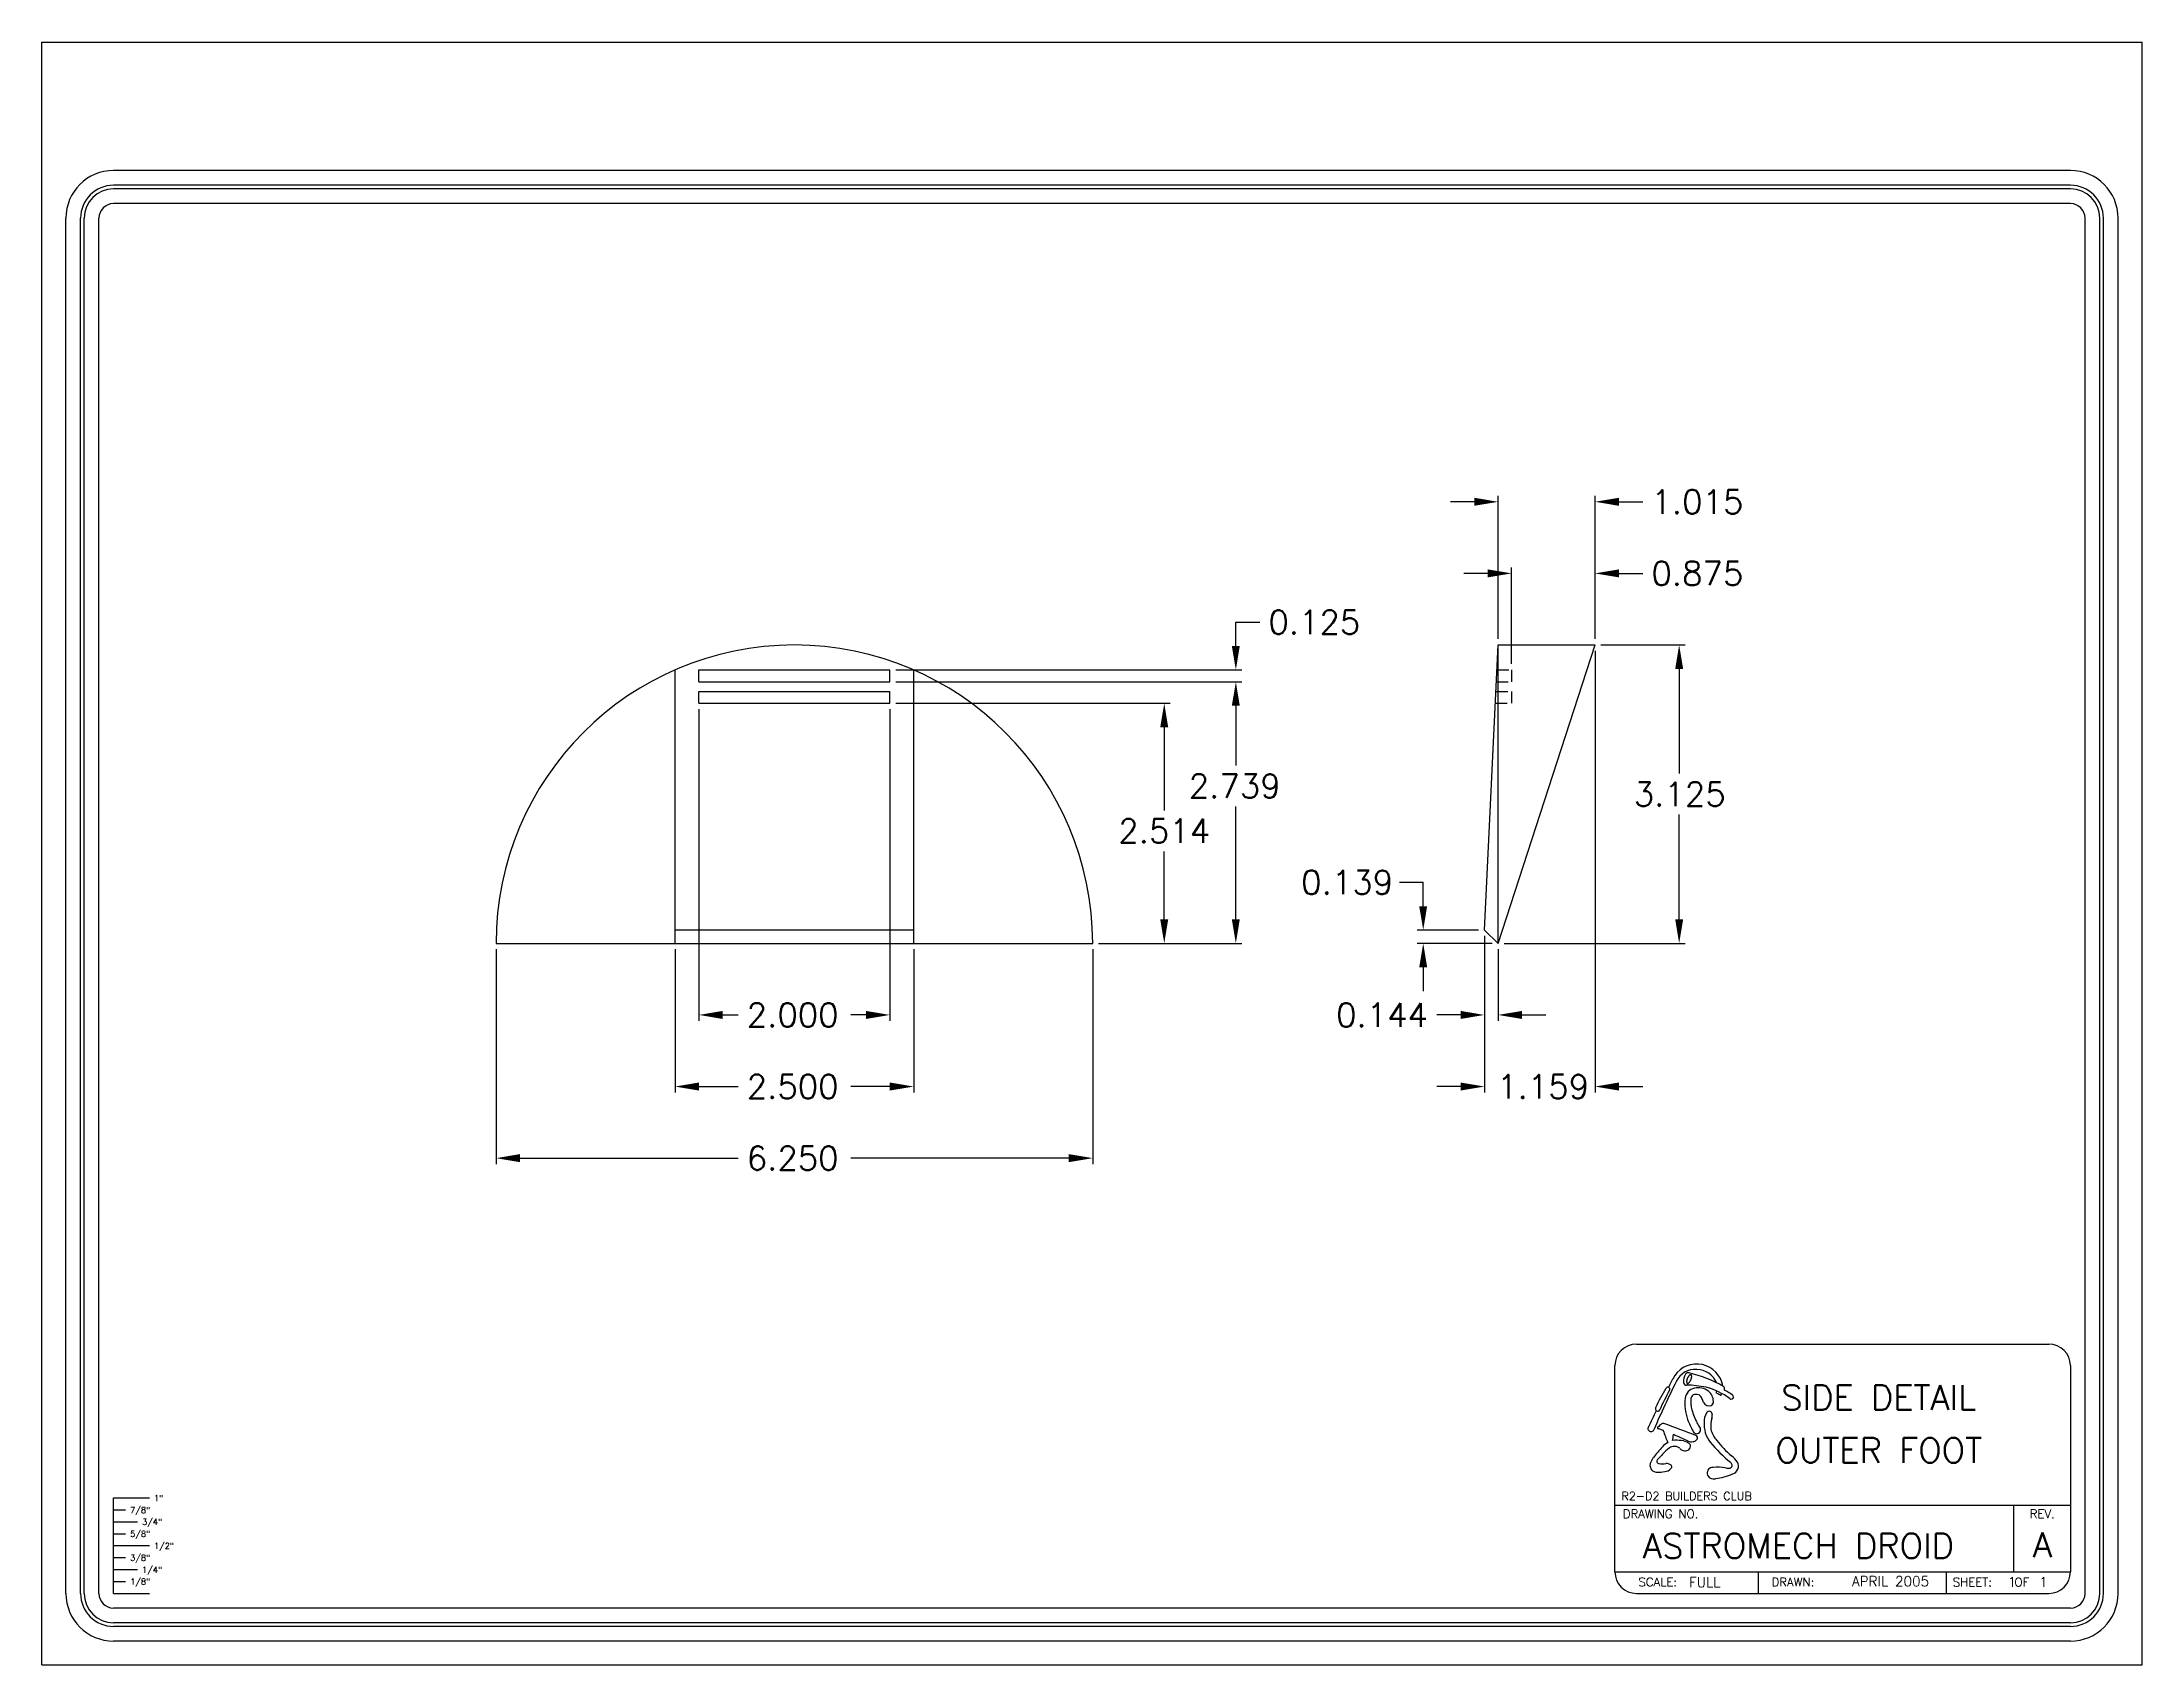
# Model space of a CAD drawing. Extents: x 0 to 22, y 0 to 17.
import ezdxf
from ezdxf.enums import TextEntityAlignment as Align

# ---------------------------------------------------------------- set-up
doc = ezdxf.new("R2010")
doc.units = 0
doc.linetypes.add('HIDDEN2', pattern=[0.1875, 0.125, -0.0625])
doc.layers.get('0').update_dxf_attribs({"linetype": 'CONTINUOUS'})
for name, color, linetype in [('DIMENSIONS', 1, 'CONTINUOUS'), ('FORM', 5, 'CONTINUOUS'), ('OUTER_FOOT_-_SIDE_DETAIL', 7, 'CONTINUOUS')]:
    doc.layers.add(name, color=color, linetype=linetype)
doc.styles.get("Standard").update_dxf_attribs({"font": 'simplex.shx'})

msp = doc.modelspace()

# ---------------------------------------------------------------- linework, layer by layer
for p, q in [((0, 0), (0, 17)), ((0, 17), (22, 17)), ((22, 0), (22, 17)), ((0.75, 0.75), (0.75, 1.75)), ((0.75, 1.75), (1.125, 1.75)), ((0.75, 1.625), (0.875, 1.625)), ((0.75, 1.5), (1, 1.5)), ((0.75, 1.375), (0.875, 1.375)), ((0.75, 1.25), (1.125, 1.25)), ((0.75, 1.125), (0.875, 1.125)), ((0.75, 1), (1, 1)), ((0.75, 0.875), (0.875, 0.875)), ((0.75, 0.75), (1.125, 0.75)), ((0, 0), (22, 0))]:
    msp.add_line(p, q)
at = {"layer": 'DIMENSIONS'}
for p, q in [((15.005, 12.184), (14.755, 12.184)), ((15.255, 10.747), (15.255, 12.247)), ((16.27, 10.747), (16.27, 12.247)), ((16.52, 12.184), (16.77, 12.184)), ((15.395, 10.486), (15.395, 11.497)), ((16.27, 10.747), (16.27, 11.497)), ((15.145, 11.434), (14.895, 11.434)), ((16.52, 11.434), (16.77, 11.434)), ((12.507, 10.673), (12.507, 10.923)), ((12.507, 10.923), (12.757, 10.923)), ((16.27, 10.622), (16.27, 5.997)), ((16.332, 10.684), (17.214, 10.684)), ((8.944, 10.423), (12.569, 10.423)), ((17.151, 10.434), (17.151, 9.337)), ((8.944, 10.298), (12.569, 10.298)), ((8.944, 10.298), (12.569, 10.298)), ((6.882, 10.011), (6.882, 6.747)), ((8.882, 10.011), (8.882, 6.747)), ((8.944, 10.073), (11.819, 10.073)), ((12.507, 10.048), (12.507, 9.798)), ((12.507, 10.048), (12.507, 9.422)), ((11.757, 9.823), (11.757, 8.952)), ((12.507, 7.809), (12.507, 8.992)), ((17.151, 7.809), (17.151, 8.907)), ((11.757, 7.809), (11.757, 8.522)), ((14.22, 8.198), (14.47, 8.198)), ((14.47, 7.948), (14.47, 8.198)), ((4.757, 7.497), (4.757, 5.247)), ((6.632, 7.497), (6.632, 5.997)), ((9.132, 7.497), (9.132, 5.997)), ((11.007, 7.497), (11.007, 5.247)), ((11.069, 7.559), (12.569, 7.559)), ((11.069, 7.559), (11.819, 7.559)), ((15.048, 7.698), (14.407, 7.698)), ((15.192, 7.559), (14.407, 7.559)), ((15.111, 7.636), (15.111, 6.747)), ((15.111, 7.636), (15.111, 5.997)), ((15.255, 7.497), (15.255, 6.747)), ((15.317, 7.559), (17.214, 7.559)), ((14.47, 7.309), (14.47, 7.059)), ((7.132, 6.809), (7.292, 6.809)), ((8.632, 6.809), (8.472, 6.809)), ((14.861, 6.809), (14.611, 6.809)), ((15.505, 6.809), (15.755, 6.809)), ((6.882, 6.059), (7.292, 6.059)), ((8.882, 6.059), (8.472, 6.059)), ((14.861, 6.059), (14.611, 6.059)), ((16.52, 6.059), (16.77, 6.059)), ((5.007, 5.309), (7.292, 5.309)), ((8.882, 5.309), (8.472, 5.309)), ((10.757, 5.309), (8.472, 5.309))]:
    msp.add_line(p, q, dxfattribs=at)
for points in [[(15.005, 12.226), (15.005, 12.142), (15.255, 12.184)], [(16.52, 12.226), (16.52, 12.142), (16.27, 12.184)], [(15.145, 11.476), (15.145, 11.392), (15.395, 11.434)], [(16.52, 11.476), (16.52, 11.392), (16.27, 11.434)], [(12.465, 10.673), (12.548, 10.673), (12.507, 10.423)], [(17.11, 10.434), (17.193, 10.434), (17.151, 10.684)], [(12.465, 10.048), (12.548, 10.048), (12.507, 10.298)], [(12.465, 10.048), (12.548, 10.048), (12.507, 10.298)], [(11.715, 9.823), (11.798, 9.823), (11.757, 10.073)], [(14.428, 7.948), (14.511, 7.948), (14.47, 7.698)], [(11.715, 7.809), (11.798, 7.809), (11.757, 7.559)], [(12.465, 7.809), (12.548, 7.809), (12.507, 7.559)], [(17.11, 7.809), (17.193, 7.809), (17.151, 7.559)], [(14.428, 7.309), (14.511, 7.309), (14.47, 7.559)], [(7.132, 6.851), (7.132, 6.767), (6.882, 6.809)], [(8.632, 6.851), (8.632, 6.767), (8.882, 6.809)], [(14.861, 6.851), (14.861, 6.767), (15.111, 6.809)], [(15.505, 6.851), (15.505, 6.767), (15.255, 6.809)], [(6.882, 6.101), (6.882, 6.017), (6.632, 6.059)], [(8.882, 6.101), (8.882, 6.017), (9.132, 6.059)], [(14.861, 6.101), (14.861, 6.017), (15.111, 6.059)], [(16.52, 6.101), (16.52, 6.017), (16.27, 6.059)], [(5.007, 5.351), (5.007, 5.267), (4.757, 5.309)], [(10.757, 5.351), (10.757, 5.267), (11.007, 5.309)]]:
    msp.add_solid(points, dxfattribs=at)
at = {"layer": 'FORM'}
for p, q in [((21.25, 15.654), (0.75, 15.654)), ((21.25, 15.5), (0.75, 15.5)), ((21.25, 15.462), (0.75, 15.462)), ((21.25, 15.308), (0.75, 15.308)), ((0.25, 0.75), (0.25, 15.154)), ((0.404, 0.75), (0.404, 15.154)), ((0.442, 0.75), (0.442, 15.154)), ((0.596, 0.75), (0.596, 15.154)), ((21.404, 0.75), (21.404, 15.154)), ((21.558, 0.75), (21.558, 15.154)), ((21.596, 0.75), (21.596, 15.154)), ((21.75, 0.75), (21.75, 15.154)), ((21.25, 0.596), (0.75, 0.596)), ((21.25, 0.442), (0.75, 0.442)), ((21.25, 0.404), (0.75, 0.404)), ((21.25, 0.25), (0.75, 0.25))]:
    msp.add_line(p, q, dxfattribs=at)
at = {"layer": 'FORM', "linetype": 'CONTINUOUS'}
for p, q in [((16.703, 3.361), (21.025, 3.361)), ((16.478, 0.975), (16.478, 3.136)), ((21.25, 3.136), (21.25, 0.975)), ((16.478, 1.673), (21.25, 1.673)), ((20.655, 1.673), (20.655, 0.975)), ((16.478, 0.975), (21.25, 0.975)), ((17.978, 0.975), (17.978, 0.75)), ((19.95, 0.972), (19.95, 0.747)), ((16.703, 0.75), (21.025, 0.75))]:
    msp.add_line(p, q, dxfattribs=at)
at = {"layer": 'FORM', "color": 1}
msp.add_polyline3d([(17.276, 3.04, 0), (17.275, 3.041, 0), (17.274, 3.041, 0), (17.273, 3.041, 0), (17.272, 3.041, 0), (17.27, 3.041, 0), (17.269, 3.041, 0), (17.268, 3.04, 0), (17.267, 3.04, 0), (17.266, 3.039, 0), (17.265, 3.039, 0), (17.263, 3.038, 0), (17.262, 3.037, 0), (17.261, 3.036, 0), (17.259, 3.035, 0), (17.258, 3.034, 0), (17.257, 3.033, 0), (17.255, 3.032, 0), (17.254, 3.03, 0), (17.253, 3.029, 0), (17.252, 3.027, 0), (17.25, 3.025, 0), (17.249, 3.024, 0), (17.248, 3.022, 0), (17.246, 3.02, 0), (17.245, 3.018, 0), (17.244, 3.016, 0), (17.243, 3.014, 0), (17.242, 3.012, 0), (17.241, 3.01, 0), (17.239, 3.008, 0), (17.238, 3.006, 0), (17.237, 3.003, 0), (17.236, 3.001, 0), (17.236, 2.999, 0), (17.235, 2.997, 0), (17.234, 2.995, 0), (17.233, 2.992, 0), (17.233, 2.99, 0), (17.232, 2.988, 0), (17.231, 2.986, 0), (17.231, 2.983, 0), (17.23, 2.981, 0), (17.23, 2.979, 0), (17.23, 2.977, 0), (17.229, 2.975, 0), (17.229, 2.973, 0), (17.229, 2.971, 0), (17.229, 2.969, 0), (17.229, 2.968, 0), (17.229, 2.966, 0), (17.229, 2.964, 0), (17.229, 2.962, 0), (17.23, 2.961, 0), (17.23, 2.96, 0), (17.23, 2.958, 0), (17.231, 2.957, 0), (17.231, 2.956, 0), (17.232, 2.955, 0), (17.232, 2.954, 0), (17.233, 2.953, 0), (17.234, 2.952, 0), (17.234, 2.951, 0), (17.235, 2.951, 0), (17.236, 2.95, 0), (17.237, 2.95, 0), (17.238, 2.95, 0), (17.239, 2.95, 0), (17.24, 2.95, 0), (17.241, 2.95, 0), (17.242, 2.95, 0), (17.244, 2.95, 0), (17.245, 2.951, 0), (17.246, 2.951, 0), (17.247, 2.952, 0), (17.248, 2.953, 0), (17.25, 2.953, 0), (17.251, 2.954, 0), (17.252, 2.955, 0), (17.254, 2.957, 0), (17.255, 2.958, 0), (17.256, 2.959, 0), (17.258, 2.961, 0), (17.259, 2.962, 0), (17.26, 2.964, 0), (17.262, 2.965, 0), (17.263, 2.967, 0), (17.264, 2.969, 0), (17.265, 2.971, 0), (17.267, 2.973, 0), (17.268, 2.975, 0), (17.269, 2.977, 0), (17.27, 2.979, 0), (17.271, 2.981, 0), (17.272, 2.983, 0), (17.273, 2.985, 0), (17.274, 2.987, 0), (17.275, 2.989, 0), (17.276, 2.992, 0), (17.277, 2.994, 0), (17.278, 2.996, 0), (17.279, 2.998, 0), (17.279, 3.001, 0), (17.28, 3.003, 0), (17.28, 3.005, 0), (17.281, 3.007, 0), (17.282, 3.009, 0), (17.282, 3.011, 0), (17.282, 3.014, 0), (17.282, 3.016, 0), (17.283, 3.018, 0), (17.283, 3.019, 0), (17.283, 3.021, 0), (17.283, 3.023, 0), (17.283, 3.025, 0), (17.283, 3.027, 0), (17.283, 3.028, 0), (17.282, 3.03, 0), (17.282, 3.031, 0), (17.282, 3.032, 0), (17.281, 3.034, 0), (17.281, 3.035, 0), (17.28, 3.036, 0), (17.279, 3.037, 0), (17.279, 3.038, 0), (17.278, 3.039, 0), (17.277, 3.039, 0), (17.276, 3.04, 0), (17.276, 3.04, 0)], dxfattribs=at)
at = {"layer": 'FORM'}
for centre, radius, start, end in [((0.75, 15.154), 0.5, 90, 180), ((21.25, 15.154), 0.5, 0, 90), ((0.75, 15.154), 0.346, 90, 180), ((0.75, 15.154), 0.308, 90, 180), ((21.25, 15.154), 0.346, 0, 90), ((21.25, 15.154), 0.308, 0, 90), ((0.75, 15.154), 0.154, 90, 180), ((21.25, 15.154), 0.154, 0, 90), ((0.75, 0.75), 0.5, 180, 270), ((0.75, 0.75), 0.346, 180, 270), ((0.75, 0.75), 0.308, 180, 270), ((0.75, 0.75), 0.154, 180, 270), ((21.25, 0.75), 0.5, 270, 0), ((21.25, 0.75), 0.346, 270, 0), ((21.25, 0.75), 0.308, 270, 0), ((21.25, 0.75), 0.154, 270, 0)]:
    msp.add_arc(centre, radius, start, end, dxfattribs=at)
at = {"layer": 'FORM', "linetype": 'CONTINUOUS'}
for centre, start, end in [((16.703, 3.136), 90, 180), ((21.025, 3.136), 360, 90), ((16.703, 0.975), 180, 270), ((21.025, 0.975), 270, 0)]:
    msp.add_arc(centre, 0.225, start, end, dxfattribs=at)
at = {"layer": 'FORM', "color": 7}
for centre, radius, start, end in [((17.335, 2.875), 0.278, 18.2326, 154.6361), ((17.32, 2.877), 0.22, 85.4854, 155.5007), ((17.329, 2.86), 0.236, 23.4687, 88.1516), ((26.447, -1.666), 10.415, 153.5831, 156.6069), ((24.943, -1.125), 8.874, 152.341, 152.9694), ((17.331, 2.785), 0.116, 99.8697, 175.5952), ((17.352, 2.722), 0.182, 54.1043, 102.9674), ((17.362, 2.758), 0.148, 0.8907, 49.1139), ((17.429, 2.913), 0.124, 333.247, 339.1268), ((17.418, 2.904), 0.19, 5.638, 17.7915), ((25.042, -1.414), 9.096, 153.3711, 154.604), ((17.677, 2.732), 0.466, 172.3003, 200.1263), ((17.548, 2.754), 0.276, 171.5259, 197.4947), ((17.322, 2.787), 0.048, 100.0375, 170.9848), ((17.867, 2.831), 0.604, 195.3231, 209.2908), ((17.324, 2.718), 0.117, 68.785, 94.7421), ((17.307, 2.762), 0.0871, 20.1831, 47.8338), ((17.16, 2.686), 0.253, 14.2811, 24.9473), ((17.465, 2.784), 0.0699, 210.2865, 287.2592), ((17.466, 2.624), 0.0332, 69.7642, 151.8988), ((17.462, 2.621), 0.0368, 357.6694, 65.2511), ((17.471, 2.753), 0.0394, 291.9673, 10.2011), ((17.547, 2.854), 0.00713, 157.3748, 243.1832), ((17.713, 3.159), 0.354, 241.5397, 249.3399), ((17.589, 2.831), 0.00392, 246.7424, 343.5507), ((17.418, 2.904), 0.19, 336.9972, 341.1119), ((16.856, 2.477), 0.0328, 161.1287, 346.893), ((16.933, 2.484), 0.00917, 120.5491, 251.4839), ((17.104, 2.316), 0.248, 124.2548, 135.0129), ((15.699, -0.948), 3.638, 69.2866, 70.2231), ((16.983, 2.502), 0.0272, 76.4452, 134.3635), ((18.095, 2.805), 1.164, 197.5192, 203.9815), ((13.996, -5.973), 9.014, 68.3272, 70.6061), ((18.01, 2.862), 0.824, 200.6463, 210.0465), ((17.335, 2.464), 0.0413, 201.5645, 38.0941), ((16.875, 2.223), 0.561, 28.4319, 33.8655), ((17.717, 2.521), 0.305, 175.9752, 218.045), ((17.588, 2.552), 0.175, 149.9608, 183.0164), ((17.771, 2.498), 0.289, 162.8186, 185.355), ((17.739, 2.527), 0.262, 192.3535, 222.302), ((17.375, 2.614), 0.123, 345.3619, 2.6057), ((18.526, 0.861), 2.105, 137.4564, 141.4055), ((17.686, 1.488), 1.009, 134.541, 138.9147), ((17.16, 2.124), 0.244, 121.505, 139.0958), ((17.302, 1.933), 0.424, 126.6804, 139.7871), ((17.098, 2.205), 0.0841, 90, 125.5975), ((16.737, 2.434), 0.354, 346.5241, 356.715), ((17.125, 2.025), 0.329, 81.0168, 97.6796), ((15.699, -0.948), 3.638, 64.8574, 67.5151), ((17.107, 2.24), 0.0497, 63.4627, 100.742), ((17.111, 2.214), 0.0734, 50.0038, 75.5417), ((17.242, 2.344), 0.112, 221.1819, 237.6838), ((17.146, 2.156), 0.197, 58.748, 81.1062), ((17.213, 2.333), 0.0899, 250.0839, 281.7545), ((17.226, 2.287), 0.0415, 277.7057, 342.6988), ((17.278, 2.412), 0.0742, 243.4858, 285.1066), ((17.236, 2.292), 0.0343, 329.1857, 69.5272), ((17.289, 2.401), 0.0619, 277.7873, 324.4296), ((17.319, 2.379), 0.0245, 325.5245, 75.3405), ((18.685, 3.332), 1.567, 219.6028, 230.5002), ((18.64, 3.253), 1.419, 219.5063, 228.4276), ((17, 2.075), 0.155, 140.5469, 175.5193), ((16.89, 2.087), 0.0444, 178.8843, 204.47), ((16.904, 2.08), 0.0554, 192.6455, 248.2224), ((16.928, 2.126), 0.107, 245.4026, 275.4098), ((16.937, 2.134), 0.0204, 124.2549, 201.2233), ((16.943, 2.137), 0.0267, 201.8253, 267.1645), ((16.926, 2.426), 0.406, 271.6993, 283.3954), ((16.976, 2.347), 0.24, 261.666, 278.334), ((17.014, 2.023), 0.0874, 52.9907, 91.7489), ((16.999, 2.117), 0.0895, 283.5752, 324.5897), ((17.05, 2.075), 0.0238, 337.1416, 47.565), ((17.505, 2.009), 0.0608, 88.4325, 186.6263), ((17.514, 2.021), 0.0727, 195.7266, 285.3807), ((17.556, 1.522), 0.55, 81.4266, 95.2081), ((17.428, 2.665), 0.721, 278.3733, 293.1521), ((17.67, 2.211), 0.149, 257.5181, 277.231), ((17.658, 2.085), 0.0481, 12.0254, 52.1436), ((17.679, 2.089), 0.0274, 292.2603, 12.8674), ((17.545, 1.983), 0.259, 32.9711, 53.7284), ((17.686, 2.084), 0.0865, 287.7475, 27.3521)]:
    msp.add_arc(centre, radius, start, end, dxfattribs=at)
at = {"layer": 'FORM', "color": 5}
for centre, radius, start, end in [((18.671, 1.878), 1.947, 148.4149, 155.1985), ((19.048, 1.745), 2.296, 150.4088, 156.2074), ((17.032, 2.888), 0.0215, 335.3232, 152.6722), ((17.33, 2.97), 0.135, 145.6086, 184.3667), ((17.226, 2.961), 0.0308, 183.998, 273.3138), ((17.247, 3.028), 0.0336, 75.2447, 147.693), ((17.221, 1.871), 1.06, 78.393, 89.648), ((16.847, 1.492), 1.621, 61.6372, 75.392), ((17.209, 2.116), 0.825, 54.9325, 74.1529), ((17.586, 2.891), 0.041, 342.6983, 41.6728), ((17.427, 2.454), 0.469, 52.7669, 65.0636), ((16.926, 2.683), 0.0245, 152.1811, 330.991), ((17.698, 2.808), 0.023, 227.6203, 57.4121)]:
    msp.add_arc(centre, radius, start, end, dxfattribs=at)
at = {"layer": 'OUTER_FOOT_-_SIDE_DETAIL'}
for p, q in [((15.111, 7.698), (15.255, 10.684)), ((15.255, 7.559), (15.255, 10.684)), ((15.255, 10.684), (16.27, 10.684)), ((15.255, 7.559), (16.27, 10.684)), ((6.632, 7.559), (6.632, 10.423)), ((6.882, 10.423), (8.882, 10.423)), ((6.882, 10.298), (6.882, 10.423)), ((8.882, 10.298), (8.882, 10.423)), ((9.132, 7.559), (9.132, 10.423)), ((6.882, 10.298), (8.882, 10.298)), ((6.882, 10.073), (6.882, 10.198)), ((6.882, 10.198), (8.882, 10.198)), ((8.882, 10.073), (8.882, 10.198)), ((6.882, 10.073), (8.882, 10.073)), ((4.757, 7.559), (11.007, 7.559)), ((9.132, 7.698), (6.632, 7.698)), ((15.255, 7.559), (15.111, 7.698))]:
    msp.add_line(p, q, dxfattribs=at)
at = {"layer": 'OUTER_FOOT_-_SIDE_DETAIL', "linetype": 'HIDDEN2'}
for p, q in [((15.242, 10.423), (15.395, 10.423)), ((15.395, 10.423), (15.395, 10.298)), ((15.231, 10.198), (15.395, 10.198)), ((15.236, 10.298), (15.395, 10.298)), ((15.395, 10.198), (15.395, 10.073)), ((15.225, 10.073), (15.395, 10.073))]:
    msp.add_line(p, q, dxfattribs=at)
at = {"layer": 'OUTER_FOOT_-_SIDE_DETAIL'}
msp.add_arc((7.882, 7.559), 3.125, 0, 180, dxfattribs=at)

# ---------------------------------------------------------------- texts
for s, p in [('1"', (1.174, 1.717)), ('7/8"', (0.924, 1.592)), ('3/4"', (1.049, 1.467)), ('5/8"', (0.924, 1.342)), ('3/8"', (0.924, 1.092)), ('1/2"', (1.174, 1.217)), ('1/8"', (0.924, 0.842)), ('1/4"', (1.049, 0.967))]:
    msp.add_text(s, height=0.0625).set_placement(p)
at = {"layer": 'DIMENSIONS'}
for s, p in [('1.015', (16.86, 12.059)), ('0.875', (16.86, 11.309)), ('0.125', (12.847, 10.798)), ('2.739', (12.013, 9.082)), ('3.125', (16.675, 8.997)), ('2.514', (11.275, 8.612)), ('0.139', (13.191, 8.073)), ('2.000', (7.382, 6.684)), ('0.144', (13.556, 6.684)), ('2.500', (7.382, 5.934)), ('1.159', (15.244, 5.934)), ('6.250', (7.382, 5.184))]:
    msp.add_text(s, height=0.25, dxfattribs=at).set_placement(p)
at = {"layer": 'FORM'}
for s, height, p in [('SIDE DETAIL', 0.26052, (19.243, 2.671)), ('OUTER FOOT', 0.2605, (19.243, 2.119))]:
    msp.add_text(s, height=height, dxfattribs=at).set_placement(p, align=Align.CENTER)
at = {"layer": 'FORM', "color": 7}
msp.add_text('R2-D2 BUILDERS CLUB', height=0.08615, dxfattribs=at).set_placement((16.546, 1.727))
at = {"layer": 'FORM', "linetype": 'CONTINUOUS'}
for s, height, p in [('DRAWING NO.', 0.09003, (16.561, 1.538)), ('SCALE:', 0.09, (16.725, 0.824)), ('DRAWN:', 0.09, (18.119, 0.824)), ('SHEET:   OF', 0.09003, (20.018, 0.823))]:
    msp.add_text(s, height=height, dxfattribs=at).set_placement(p)
msp.add_text('REV.', height=0.09, dxfattribs=at).set_placement((20.955, 1.538), align=Align.CENTER)
at = {"layer": 'FORM'}
for s, height, p in [('ASTROMECH DROID', 0.26052, (16.771, 1.118)), ('A', 0.261, (20.857, 1.128)), ('FULL', 0.1042, (17.254, 0.814)), ('1   1', 0.1042, (20.593, 0.817))]:
    msp.add_text(s, height=height, dxfattribs=at).set_placement(p)
msp.add_text('APRIL 2005', height=0.1042, dxfattribs=at).set_placement((19.77, 0.825), align=Align.RIGHT)

doc.saveas('drawing.dxf')
